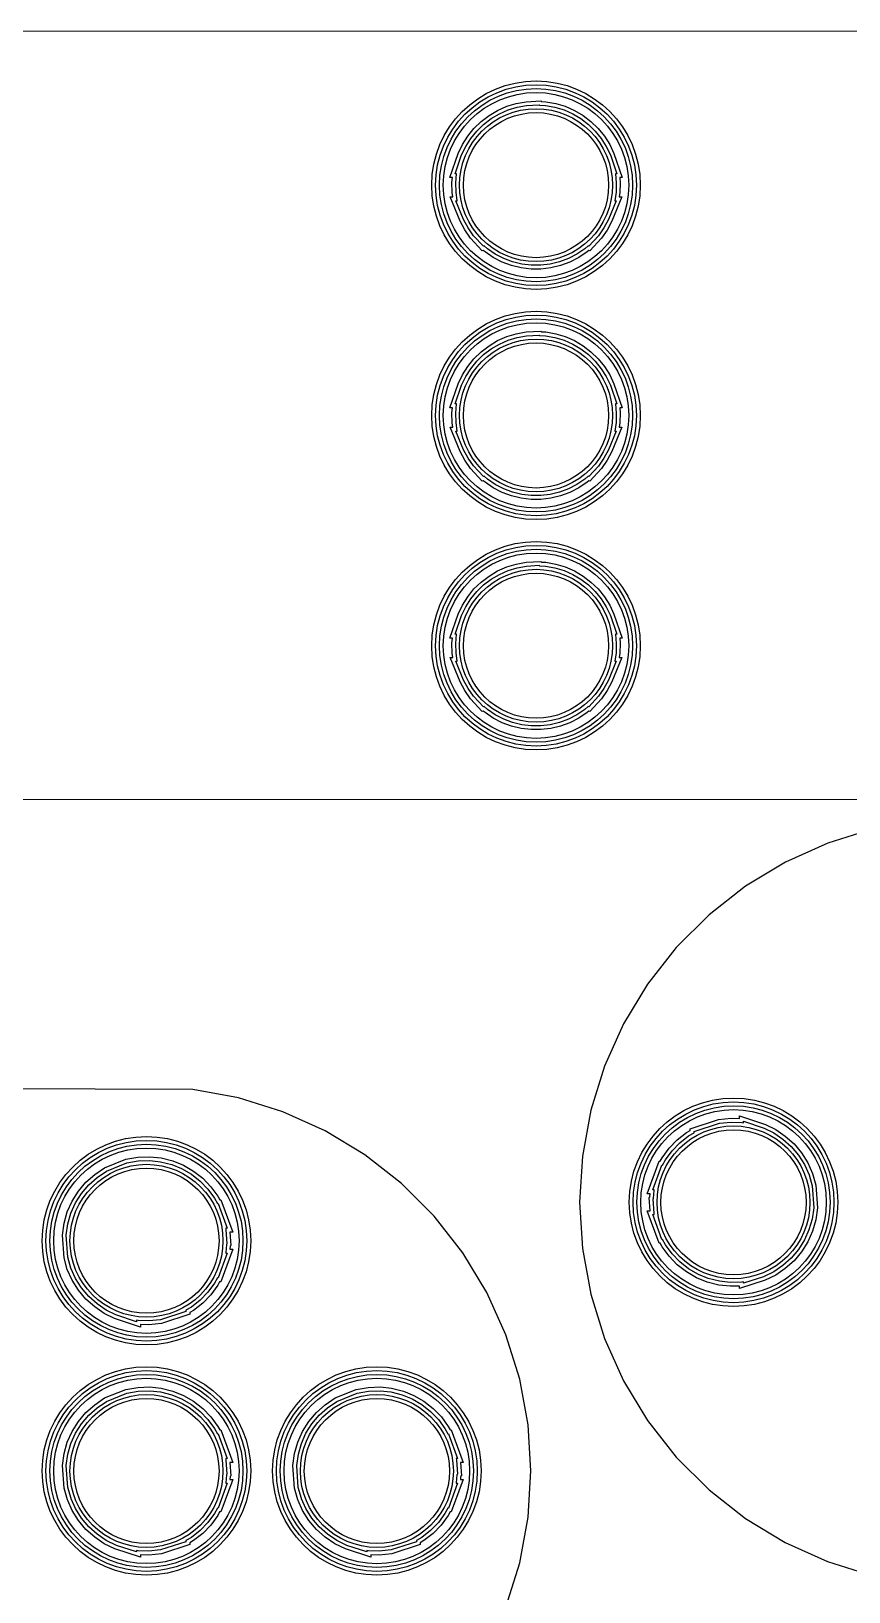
# Model space of a CAD drawing. Header units: millimetres. Extents: x -214 to 214, y -114 to 114.
# Drawn here: x -0.57 to 20.71, y 51.85 to 92.51 of the extents above; entities that cross this region are included whole.
import ezdxf

# ---------------------------------------------------------------- set-up
doc = ezdxf.new("R2010")
doc.units = ezdxf.units.MM
doc.layers.add('1', color=7, linetype='CONTINUOUS')

msp = doc.modelspace()

# ---------------------------------------------------------------- linework, layer by layer
at = {"layer": '1', "color": 0}
for p, q in [((32.573, 92.51), (-27.704, 92.497)), ((-27.428, 72.49), (32.85, 72.502)), ((21.32, 71.718), (20.166, 71.358)), ((20.166, 71.358), (19.064, 70.863)), ((19.064, 70.863), (18.03, 70.237)), ((18.03, 70.237), (17.078, 69.492)), ((17.078, 69.492), (16.223, 68.637)), ((16.223, 68.637), (15.478, 67.686)), ((15.478, 67.686), (14.852, 66.651)), ((14.852, 66.651), (14.356, 65.549)), ((14.356, 65.549), (13.996, 64.395)), ((3.636, 64.936), (-13.573, 65.009)), ((4.825, 64.718), (3.636, 64.936)), ((5.979, 64.358), (4.825, 64.718)), ((7.081, 63.863), (5.979, 64.358)), ((13.996, 64.395), (13.778, 63.205)), ((8.115, 63.237), (7.081, 63.863)), ((9.067, 62.491), (8.115, 63.237)), ((13.778, 63.205), (13.705, 61.999)), ((9.922, 61.636), (9.067, 62.491)), ((13.705, 61.999), (13.778, 60.793)), ((10.666, 60.685), (9.922, 61.636)), ((11.292, 59.65), (10.666, 60.685)), ((13.778, 60.793), (13.996, 59.604)), ((11.788, 58.548), (11.292, 59.65)), ((13.996, 59.604), (14.356, 58.45)), ((12.148, 57.394), (11.788, 58.548)), ((14.356, 58.45), (14.852, 57.348)), ((12.366, 56.205), (12.148, 57.394)), ((14.852, 57.348), (15.478, 56.313)), ((12.439, 54.999), (12.366, 56.205)), ((15.478, 56.313), (16.222, 55.362)), ((16.222, 55.362), (17.077, 54.507)), ((12.366, 53.793), (12.439, 54.999)), ((17.077, 54.507), (18.029, 53.761)), ((12.148, 52.603), (12.366, 53.793)), ((18.029, 53.761), (19.063, 53.135)), ((19.063, 53.135), (20.165, 52.64)), ((11.788, 51.449), (12.148, 52.603)), ((20.165, 52.64), (21.319, 52.28))]:
    msp.add_line(p, q, dxfattribs=at)
at = {"layer": '1', "color": 1}
for p, q in [((12.059, 90.628), (12.314, 90.674)), ((12.314, 90.674), (12.696, 90.698)), ((12.696, 90.698), (12.713, 90.681)), ((12.713, 90.681), (12.831, 90.674)), ((12.831, 90.674), (13.086, 90.628)), ((11.142, 90.159), (11.348, 90.315)), ((11.348, 90.315), (11.572, 90.448)), ((11.404, 90.232), (11.618, 90.359)), ((11.572, 90.448), (11.81, 90.553)), ((11.618, 90.359), (11.844, 90.459)), ((11.81, 90.553), (12.059, 90.628)), ((11.844, 90.459), (12.082, 90.531)), ((12.082, 90.531), (12.326, 90.575)), ((12.326, 90.575), (12.657, 90.595)), ((12.657, 90.595), (12.667, 90.584)), ((12.667, 90.584), (12.819, 90.575)), ((12.819, 90.575), (13.063, 90.531)), ((13.063, 90.531), (13.301, 90.459)), ((13.086, 90.628), (13.335, 90.553)), ((13.301, 90.459), (13.527, 90.359)), ((13.335, 90.553), (13.573, 90.448)), ((13.527, 90.359), (13.741, 90.232)), ((13.573, 90.448), (13.797, 90.315)), ((13.797, 90.315), (14.003, 90.159)), ((10.793, 89.776), (10.956, 89.978)), ((10.874, 89.718), (11.03, 89.91)), ((10.956, 89.978), (11.142, 90.159)), ((11.03, 89.91), (11.207, 90.083)), ((11.207, 90.083), (11.404, 90.232)), ((13.741, 90.232), (13.938, 90.083)), ((13.938, 90.083), (14.115, 89.91)), ((14.003, 90.159), (14.189, 89.978)), ((14.115, 89.91), (14.271, 89.718)), ((14.189, 89.978), (14.352, 89.776)), ((10.543, 89.323), (10.655, 89.558)), ((10.635, 89.286), (10.743, 89.51)), ((10.655, 89.558), (10.793, 89.776)), ((10.743, 89.51), (10.874, 89.718)), ((14.271, 89.718), (14.402, 89.51)), ((14.352, 89.776), (14.49, 89.558)), ((14.402, 89.51), (14.51, 89.286)), ((14.49, 89.558), (14.602, 89.323)), ((10.33, 88.698), (10.543, 89.323)), ((10.47, 88.798), (10.635, 89.286)), ((14.51, 89.286), (14.675, 88.798)), ((14.602, 89.323), (14.815, 88.698)), ((10.395, 88.698), (10.33, 88.698)), ((10.383, 88.565), (10.395, 88.698)), ((10.504, 88.798), (10.47, 88.798)), ((10.483, 88.562), (10.504, 88.798)), ((14.675, 88.798), (14.641, 88.798)), ((14.641, 88.798), (14.662, 88.561)), ((14.815, 88.698), (14.75, 88.698)), ((14.75, 88.698), (14.762, 88.564)), ((10.391, 88.305), (10.383, 88.565)), ((10.407, 88.194), (10.391, 88.305)), ((10.49, 88.314), (10.483, 88.562)), ((10.523, 88.094), (10.49, 88.314)), ((14.655, 88.313), (14.622, 88.094)), ((14.662, 88.561), (14.655, 88.313)), ((14.754, 88.304), (14.738, 88.194)), ((14.762, 88.564), (14.754, 88.304)), ((10.595, 87.558), (10.337, 88.194)), ((10.337, 88.194), (10.407, 88.194)), ((10.685, 87.601), (10.485, 88.094)), ((10.485, 88.094), (10.523, 88.094)), ((14.66, 88.094), (14.46, 87.601)), ((14.808, 88.194), (14.55, 87.558)), ((14.622, 88.094), (14.66, 88.094)), ((14.738, 88.194), (14.808, 88.194)), ((10.72, 87.331), (10.595, 87.558)), ((10.804, 87.384), (10.685, 87.601)), ((14.46, 87.601), (14.339, 87.383)), ((14.55, 87.558), (14.424, 87.33)), ((10.87, 87.12), (10.72, 87.331)), ((10.948, 87.183), (10.804, 87.384)), ((11.173, 86.789), (10.87, 87.12)), ((11.201, 86.907), (10.948, 87.183)), ((14.196, 87.182), (13.944, 86.907)), ((14.274, 87.119), (13.972, 86.789)), ((14.339, 87.383), (14.196, 87.182)), ((14.424, 87.33), (14.274, 87.119)), ((11.198, 86.799), (11.173, 86.789)), ((11.245, 86.758), (11.198, 86.799)), ((11.218, 86.914), (11.201, 86.907)), ((11.306, 86.838), (11.218, 86.914)), ((11.458, 86.614), (11.245, 86.758)), ((11.509, 86.7), (11.306, 86.838)), ((11.691, 86.495), (11.458, 86.614)), ((11.731, 86.587), (11.509, 86.7)), ((13.636, 86.7), (13.414, 86.587)), ((13.687, 86.614), (13.454, 86.495)), ((13.839, 86.838), (13.636, 86.7)), ((13.9, 86.758), (13.687, 86.614)), ((13.927, 86.914), (13.839, 86.838)), ((13.947, 86.799), (13.9, 86.758)), ((13.944, 86.907), (13.927, 86.914)), ((13.972, 86.789), (13.947, 86.799)), ((11.932, 86.405), (11.691, 86.495)), ((11.961, 86.501), (11.731, 86.587)), ((12.185, 86.343), (11.932, 86.405)), ((12.203, 86.442), (11.961, 86.501)), ((12.444, 86.313), (12.185, 86.343)), ((12.449, 86.413), (12.203, 86.442)), ((12.701, 86.313), (12.444, 86.313)), ((12.696, 86.413), (12.449, 86.413)), ((12.942, 86.442), (12.696, 86.413)), ((12.96, 86.343), (12.701, 86.313)), ((13.184, 86.501), (12.942, 86.442)), ((13.213, 86.405), (12.96, 86.343)), ((13.414, 86.587), (13.184, 86.501)), ((13.454, 86.495), (13.213, 86.405)), ((11.81, 84.553), (12.059, 84.628)), ((12.059, 84.628), (12.314, 84.674)), ((12.082, 84.531), (12.326, 84.575)), ((12.314, 84.674), (12.696, 84.698)), ((12.326, 84.575), (12.657, 84.595)), ((12.657, 84.595), (12.667, 84.584)), ((12.667, 84.584), (12.819, 84.575)), ((12.696, 84.698), (12.713, 84.681)), ((12.713, 84.681), (12.831, 84.674)), ((12.819, 84.575), (13.063, 84.531)), ((12.831, 84.674), (13.086, 84.628)), ((13.086, 84.628), (13.335, 84.553)), ((11.142, 84.159), (11.348, 84.315)), ((11.207, 84.083), (11.404, 84.232)), ((11.348, 84.315), (11.572, 84.448)), ((11.404, 84.232), (11.618, 84.359)), ((11.572, 84.448), (11.81, 84.553)), ((11.618, 84.359), (11.844, 84.459)), ((11.844, 84.459), (12.082, 84.531)), ((13.063, 84.531), (13.301, 84.459)), ((13.301, 84.459), (13.527, 84.359)), ((13.335, 84.553), (13.573, 84.448)), ((13.527, 84.359), (13.741, 84.232)), ((13.573, 84.448), (13.797, 84.315)), ((13.741, 84.232), (13.938, 84.083)), ((13.797, 84.315), (14.003, 84.159)), ((10.655, 83.558), (10.793, 83.776)), ((10.793, 83.776), (10.956, 83.978)), ((10.874, 83.718), (11.03, 83.91)), ((10.956, 83.978), (11.142, 84.159)), ((11.03, 83.91), (11.207, 84.083)), ((13.938, 84.083), (14.115, 83.91)), ((14.003, 84.159), (14.189, 83.978)), ((14.115, 83.91), (14.271, 83.718)), ((14.189, 83.978), (14.352, 83.776)), ((14.352, 83.776), (14.49, 83.558)), ((10.543, 83.323), (10.655, 83.558)), ((10.635, 83.286), (10.743, 83.51)), ((10.743, 83.51), (10.874, 83.718)), ((14.271, 83.718), (14.402, 83.51)), ((14.402, 83.51), (14.51, 83.286)), ((14.49, 83.558), (14.602, 83.323)), ((10.33, 82.698), (10.543, 83.323)), ((10.47, 82.798), (10.635, 83.286)), ((14.51, 83.286), (14.675, 82.798)), ((14.602, 83.323), (14.815, 82.698)), ((10.395, 82.698), (10.33, 82.698)), ((10.383, 82.565), (10.395, 82.698)), ((10.391, 82.305), (10.383, 82.565)), ((10.504, 82.798), (10.47, 82.798)), ((10.483, 82.562), (10.504, 82.798)), ((10.49, 82.314), (10.483, 82.562)), ((14.675, 82.798), (14.641, 82.798)), ((14.641, 82.798), (14.662, 82.561)), ((14.662, 82.561), (14.655, 82.313)), ((14.815, 82.698), (14.75, 82.698)), ((14.75, 82.698), (14.762, 82.564)), ((14.762, 82.564), (14.754, 82.304)), ((10.595, 81.558), (10.337, 82.194)), ((10.337, 82.194), (10.407, 82.194)), ((10.407, 82.194), (10.391, 82.305)), ((10.523, 82.094), (10.49, 82.314)), ((14.808, 82.194), (14.55, 81.558)), ((14.655, 82.313), (14.622, 82.094)), ((14.754, 82.304), (14.738, 82.194)), ((14.738, 82.194), (14.808, 82.194)), ((10.685, 81.601), (10.485, 82.094)), ((10.485, 82.094), (10.523, 82.094)), ((14.66, 82.094), (14.46, 81.601)), ((14.622, 82.094), (14.66, 82.094)), ((10.72, 81.331), (10.595, 81.558)), ((10.804, 81.384), (10.685, 81.601)), ((10.87, 81.12), (10.72, 81.331)), ((10.948, 81.183), (10.804, 81.384)), ((14.339, 81.383), (14.196, 81.182)), ((14.424, 81.33), (14.274, 81.119)), ((14.46, 81.601), (14.339, 81.383)), ((14.55, 81.558), (14.424, 81.33)), ((11.173, 80.789), (10.87, 81.12)), ((11.201, 80.907), (10.948, 81.183)), ((11.218, 80.914), (11.201, 80.907)), ((11.306, 80.838), (11.218, 80.914)), ((13.927, 80.914), (13.839, 80.838)), ((13.944, 80.907), (13.927, 80.914)), ((14.196, 81.182), (13.944, 80.907)), ((14.274, 81.119), (13.972, 80.789)), ((11.198, 80.799), (11.173, 80.789)), ((11.245, 80.758), (11.198, 80.799)), ((11.458, 80.614), (11.245, 80.758)), ((11.509, 80.7), (11.306, 80.838)), ((11.691, 80.495), (11.458, 80.614)), ((11.731, 80.587), (11.509, 80.7)), ((11.961, 80.501), (11.731, 80.587)), ((13.414, 80.587), (13.184, 80.501)), ((13.636, 80.7), (13.414, 80.587)), ((13.687, 80.614), (13.454, 80.495)), ((13.839, 80.838), (13.636, 80.7)), ((13.9, 80.758), (13.687, 80.614)), ((13.947, 80.799), (13.9, 80.758)), ((13.972, 80.789), (13.947, 80.799)), ((11.932, 80.405), (11.691, 80.495)), ((12.185, 80.343), (11.932, 80.405)), ((12.203, 80.442), (11.961, 80.501)), ((12.444, 80.313), (12.185, 80.343)), ((12.449, 80.413), (12.203, 80.442)), ((12.701, 80.313), (12.444, 80.313)), ((12.696, 80.413), (12.449, 80.413)), ((12.942, 80.442), (12.696, 80.413)), ((12.96, 80.343), (12.701, 80.313)), ((13.184, 80.501), (12.942, 80.442)), ((13.213, 80.405), (12.96, 80.343)), ((13.454, 80.495), (13.213, 80.405)), ((11.572, 78.448), (11.81, 78.553)), ((11.81, 78.553), (12.059, 78.628)), ((11.844, 78.459), (12.082, 78.531)), ((12.059, 78.628), (12.314, 78.674)), ((12.082, 78.531), (12.326, 78.575)), ((12.314, 78.674), (12.696, 78.698)), ((12.326, 78.575), (12.657, 78.595)), ((12.657, 78.595), (12.667, 78.584)), ((12.667, 78.584), (12.819, 78.575)), ((12.696, 78.698), (12.713, 78.681)), ((12.713, 78.681), (12.831, 78.674)), ((12.819, 78.575), (13.063, 78.531)), ((12.831, 78.674), (13.086, 78.628)), ((13.063, 78.531), (13.301, 78.459)), ((13.086, 78.628), (13.335, 78.553)), ((13.335, 78.553), (13.573, 78.448)), ((10.956, 77.978), (11.142, 78.159)), ((11.03, 77.91), (11.207, 78.083)), ((11.142, 78.159), (11.348, 78.315)), ((11.207, 78.083), (11.404, 78.232)), ((11.348, 78.315), (11.572, 78.448)), ((11.404, 78.232), (11.618, 78.359)), ((11.618, 78.359), (11.844, 78.459)), ((13.301, 78.459), (13.527, 78.359)), ((13.527, 78.359), (13.741, 78.232)), ((13.573, 78.448), (13.797, 78.315)), ((13.741, 78.232), (13.938, 78.083)), ((13.797, 78.315), (14.003, 78.159)), ((13.938, 78.083), (14.115, 77.91)), ((14.003, 78.159), (14.189, 77.978)), ((10.655, 77.558), (10.793, 77.776)), ((10.743, 77.51), (10.874, 77.718)), ((10.793, 77.776), (10.956, 77.978)), ((10.874, 77.718), (11.03, 77.91)), ((14.115, 77.91), (14.271, 77.718)), ((14.189, 77.978), (14.352, 77.776)), ((14.271, 77.718), (14.402, 77.51)), ((14.352, 77.776), (14.49, 77.558)), ((10.33, 76.698), (10.543, 77.323)), ((10.47, 76.798), (10.635, 77.286)), ((10.543, 77.323), (10.655, 77.558)), ((10.635, 77.286), (10.743, 77.51)), ((14.402, 77.51), (14.51, 77.286)), ((14.49, 77.558), (14.602, 77.323)), ((14.51, 77.286), (14.675, 76.798)), ((14.602, 77.323), (14.815, 76.698)), ((10.395, 76.698), (10.33, 76.698)), ((10.383, 76.565), (10.395, 76.698)), ((10.391, 76.305), (10.383, 76.565)), ((10.504, 76.798), (10.47, 76.798)), ((10.483, 76.562), (10.504, 76.798)), ((10.49, 76.314), (10.483, 76.562)), ((14.675, 76.798), (14.641, 76.798)), ((14.641, 76.798), (14.662, 76.561)), ((14.662, 76.561), (14.655, 76.313)), ((14.815, 76.698), (14.75, 76.698)), ((14.75, 76.698), (14.762, 76.564)), ((14.762, 76.564), (14.754, 76.304)), ((10.595, 75.558), (10.337, 76.194)), ((10.337, 76.194), (10.407, 76.194)), ((10.407, 76.194), (10.391, 76.305)), ((10.685, 75.601), (10.485, 76.094)), ((10.485, 76.094), (10.523, 76.094)), ((10.523, 76.094), (10.49, 76.314)), ((14.66, 76.094), (14.46, 75.601)), ((14.808, 76.194), (14.55, 75.558)), ((14.655, 76.313), (14.622, 76.094)), ((14.622, 76.094), (14.66, 76.094)), ((14.754, 76.304), (14.738, 76.194)), ((14.738, 76.194), (14.808, 76.194)), ((10.72, 75.331), (10.595, 75.558)), ((10.804, 75.384), (10.685, 75.601)), ((10.87, 75.12), (10.72, 75.331)), ((10.948, 75.183), (10.804, 75.384)), ((14.339, 75.383), (14.196, 75.182)), ((14.424, 75.33), (14.274, 75.119)), ((14.46, 75.601), (14.339, 75.383)), ((14.55, 75.558), (14.424, 75.33)), ((11.173, 74.789), (10.87, 75.12)), ((11.201, 74.907), (10.948, 75.183)), ((11.218, 74.914), (11.201, 74.907)), ((11.306, 74.838), (11.218, 74.914)), ((11.509, 74.7), (11.306, 74.838)), ((13.839, 74.838), (13.636, 74.7)), ((13.927, 74.914), (13.839, 74.838)), ((13.944, 74.907), (13.927, 74.914)), ((14.196, 75.182), (13.944, 74.907)), ((14.274, 75.119), (13.972, 74.789)), ((11.198, 74.799), (11.173, 74.789)), ((11.245, 74.758), (11.198, 74.799)), ((11.458, 74.614), (11.245, 74.758)), ((11.691, 74.495), (11.458, 74.614)), ((11.731, 74.587), (11.509, 74.7)), ((11.932, 74.405), (11.691, 74.495)), ((11.961, 74.501), (11.731, 74.587)), ((12.203, 74.442), (11.961, 74.501)), ((12.449, 74.413), (12.203, 74.442)), ((12.696, 74.413), (12.449, 74.413)), ((12.942, 74.442), (12.696, 74.413)), ((13.184, 74.501), (12.942, 74.442)), ((13.414, 74.587), (13.184, 74.501)), ((13.454, 74.495), (13.213, 74.405)), ((13.636, 74.7), (13.414, 74.587)), ((13.687, 74.614), (13.454, 74.495)), ((13.9, 74.758), (13.687, 74.614)), ((13.947, 74.799), (13.9, 74.758)), ((13.972, 74.789), (13.947, 74.799)), ((12.185, 74.343), (11.932, 74.405)), ((12.444, 74.313), (12.185, 74.343)), ((12.701, 74.313), (12.444, 74.313)), ((12.96, 74.343), (12.701, 74.313)), ((13.213, 74.405), (12.96, 74.343)), ((17.873, 64.181), (17.873, 64.25)), ((17.873, 64.25), (18.549, 64.025)), ((16.49, 63.814), (16.587, 63.87)), ((16.587, 63.917), (17.324, 64.155)), ((16.587, 63.87), (16.587, 63.917)), ((16.687, 63.845), (17.345, 64.057)), ((16.687, 63.813), (16.687, 63.845)), ((17.324, 64.155), (17.653, 64.189)), ((17.345, 64.057), (17.657, 64.088)), ((17.653, 64.189), (17.873, 64.181)), ((17.657, 64.088), (17.933, 64.078)), ((17.933, 64.078), (17.973, 64.071)), ((17.973, 64.071), (17.973, 64.111)), ((17.973, 64.111), (18.511, 63.932)), ((18.511, 63.932), (18.762, 63.808)), ((18.549, 64.025), (18.812, 63.895)), ((18.812, 63.895), (19.063, 63.726)), ((16.037, 63.406), (16.249, 63.627)), ((16.113, 63.342), (16.316, 63.552)), ((16.249, 63.627), (16.49, 63.814)), ((16.316, 63.552), (16.546, 63.731)), ((16.546, 63.731), (16.687, 63.813)), ((18.762, 63.808), (19.001, 63.647)), ((19.001, 63.647), (19.219, 63.451)), ((19.063, 63.726), (19.291, 63.521)), ((19.219, 63.451), (19.406, 63.228)), ((19.291, 63.521), (19.487, 63.287)), ((1.341, 62.901), (1.888, 63.123)), ((1.389, 62.813), (1.915, 63.026)), ((1.888, 63.123), (2.201, 63.178)), ((1.915, 63.026), (2.212, 63.078)), ((2.201, 63.178), (2.519, 63.187)), ((2.212, 63.078), (2.515, 63.087)), ((2.515, 63.087), (2.792, 63.057)), ((2.519, 63.187), (2.81, 63.156)), ((2.792, 63.057), (3.089, 62.982)), ((2.81, 63.156), (3.12, 63.078)), ((3.12, 63.078), (3.39, 62.968)), ((15.469, 62.221), (15.778, 63.067)), ((15.778, 63.067), (15.808, 63.067)), ((15.808, 63.067), (15.857, 63.159)), ((15.857, 63.159), (16.037, 63.406)), ((15.869, 62.967), (15.942, 63.106)), ((15.942, 63.106), (16.113, 63.342)), ((19.406, 63.228), (19.561, 62.981)), ((19.487, 63.287), (19.649, 63.029)), ((19.649, 63.029), (19.775, 62.748)), ((0.853, 62.521), (1.081, 62.726)), ((0.925, 62.451), (1.143, 62.647)), ((1.081, 62.726), (1.341, 62.901)), ((1.143, 62.647), (1.389, 62.813)), ((3.089, 62.982), (3.345, 62.878)), ((3.345, 62.878), (3.598, 62.731)), ((3.39, 62.968), (3.654, 62.814)), ((3.598, 62.731), (3.828, 62.552)), ((3.654, 62.814), (3.895, 62.627)), ((3.895, 62.627), (4.107, 62.406)), ((15.612, 62.321), (15.848, 62.967)), ((15.848, 62.967), (15.869, 62.967)), ((19.561, 62.981), (19.68, 62.713)), ((19.68, 62.713), (19.762, 62.427)), ((19.775, 62.748), (19.861, 62.444)), ((0.495, 62.029), (0.657, 62.287)), ((0.583, 61.981), (0.738, 62.228)), ((0.657, 62.287), (0.853, 62.521)), ((0.738, 62.228), (0.925, 62.451)), ((3.828, 62.552), (4.031, 62.342)), ((4.031, 62.342), (4.202, 62.106)), ((4.107, 62.406), (4.287, 62.159)), ((15.541, 62.221), (15.469, 62.221)), ((15.535, 62.142), (15.541, 62.221)), ((15.652, 62.321), (15.612, 62.321)), ((15.633, 62.098), (15.648, 62.303)), ((15.648, 62.303), (15.652, 62.321)), ((19.762, 62.427), (19.802, 61.858)), ((19.861, 62.444), (19.902, 61.854)), ((0.369, 61.748), (0.495, 62.029)), ((0.464, 61.713), (0.583, 61.981)), ((4.202, 62.106), (4.275, 61.967)), ((4.275, 61.967), (4.296, 61.967)), ((4.287, 62.159), (4.336, 62.067)), ((4.296, 61.967), (4.532, 61.321)), ((4.336, 62.067), (4.366, 62.067)), ((4.366, 62.067), (4.675, 61.221)), ((15.516, 62.123), (15.535, 62.142)), ((15.54, 61.777), (15.516, 62.123)), ((15.619, 62.085), (15.633, 62.098)), ((15.645, 61.709), (15.619, 62.085)), ((19.802, 61.858), (19.76, 61.563)), ((19.902, 61.854), (19.858, 61.542)), ((0.242, 61.144), (0.286, 61.455)), ((0.286, 61.455), (0.369, 61.748)), ((0.342, 61.14), (0.384, 61.434)), ((0.384, 61.434), (0.464, 61.713)), ((15.778, 60.931), (15.469, 61.777)), ((15.469, 61.777), (15.54, 61.777)), ((15.848, 61.031), (15.612, 61.677)), ((15.612, 61.677), (15.652, 61.677)), ((15.652, 61.677), (15.645, 61.709)), ((19.76, 61.563), (19.679, 61.282)), ((19.858, 61.542), (19.774, 61.248)), ((0.283, 60.554), (0.242, 61.144)), ((0.382, 60.571), (0.342, 61.14)), ((4.532, 61.321), (4.492, 61.321)), ((4.492, 61.321), (4.499, 61.289)), ((4.499, 61.289), (4.525, 60.913)), ((4.675, 61.221), (4.604, 61.221)), ((4.604, 61.221), (4.628, 60.875)), ((15.869, 61.031), (15.848, 61.031)), ((15.942, 60.892), (15.869, 61.031)), ((19.561, 61.017), (19.406, 60.77)), ((19.679, 61.282), (19.561, 61.017)), ((19.774, 61.248), (19.649, 60.969)), ((4.532, 60.677), (4.296, 60.031)), ((4.675, 60.777), (4.366, 59.931)), ((4.496, 60.694), (4.492, 60.677)), ((4.492, 60.677), (4.532, 60.677)), ((4.511, 60.9), (4.496, 60.694)), ((4.525, 60.913), (4.511, 60.9)), ((4.609, 60.856), (4.603, 60.777)), ((4.603, 60.777), (4.675, 60.777)), ((4.628, 60.875), (4.609, 60.856)), ((15.808, 60.931), (15.778, 60.931)), ((15.857, 60.839), (15.808, 60.931)), ((16.037, 60.592), (15.857, 60.839)), ((16.113, 60.656), (15.942, 60.892)), ((16.249, 60.371), (16.037, 60.592)), ((16.316, 60.446), (16.113, 60.656)), ((19.406, 60.77), (19.218, 60.546)), ((19.487, 60.711), (19.29, 60.476)), ((19.649, 60.969), (19.487, 60.711)), ((0.369, 60.25), (0.283, 60.554)), ((0.495, 59.969), (0.369, 60.25)), ((0.464, 60.285), (0.382, 60.571)), ((0.583, 60.017), (0.464, 60.285)), ((16.49, 60.184), (16.249, 60.371)), ((16.546, 60.267), (16.316, 60.446)), ((16.754, 60.03), (16.49, 60.184)), ((16.799, 60.12), (16.546, 60.267)), ((18.761, 60.189), (18.499, 60.06)), ((19.001, 60.351), (18.761, 60.189)), ((19.063, 60.272), (18.812, 60.103)), ((19.218, 60.546), (19.001, 60.351)), ((19.29, 60.476), (19.063, 60.272)), ((0.657, 59.711), (0.495, 59.969)), ((0.738, 59.77), (0.583, 60.017)), ((0.925, 59.547), (0.738, 59.77)), ((4.201, 59.891), (4.03, 59.655)), ((4.286, 59.838), (4.106, 59.591)), ((4.276, 60.031), (4.201, 59.891)), ((4.296, 60.031), (4.276, 60.031)), ((4.335, 59.931), (4.286, 59.838)), ((4.366, 59.931), (4.335, 59.931)), ((17.024, 59.92), (16.754, 60.03)), ((17.055, 60.016), (16.799, 60.12)), ((17.334, 59.842), (17.024, 59.92)), ((17.352, 59.941), (17.055, 60.016)), ((17.625, 59.811), (17.334, 59.842)), ((17.629, 59.911), (17.352, 59.941)), ((17.873, 59.818), (17.625, 59.811)), ((17.932, 59.92), (17.629, 59.911)), ((18.536, 59.967), (17.873, 59.75)), ((17.873, 59.75), (17.873, 59.818)), ((17.973, 59.927), (17.932, 59.92)), ((18.499, 60.06), (17.973, 59.888)), ((17.973, 59.888), (17.973, 59.927)), ((18.812, 60.103), (18.536, 59.967)), ((0.853, 59.477), (0.657, 59.711)), ((1.081, 59.272), (0.853, 59.477)), ((1.143, 59.351), (0.925, 59.547)), ((3.827, 59.445), (3.598, 59.267)), ((3.894, 59.37), (3.654, 59.184)), ((4.03, 59.655), (3.827, 59.445)), ((4.106, 59.591), (3.894, 59.37)), ((1.332, 59.103), (1.081, 59.272)), ((1.382, 59.19), (1.143, 59.351)), ((1.595, 58.973), (1.332, 59.103)), ((1.633, 59.066), (1.382, 59.19)), ((2.271, 58.748), (1.595, 58.973)), ((2.171, 58.887), (1.633, 59.066)), ((3.457, 59.153), (2.799, 58.941)), ((3.557, 59.081), (2.82, 58.843)), ((3.598, 59.267), (3.457, 59.185)), ((3.457, 59.185), (3.457, 59.153)), ((3.654, 59.184), (3.557, 59.128)), ((3.557, 59.128), (3.557, 59.081)), ((2.211, 58.92), (2.171, 58.927)), ((2.171, 58.927), (2.171, 58.887)), ((2.487, 58.91), (2.211, 58.92)), ((2.491, 58.809), (2.271, 58.817)), ((2.271, 58.817), (2.271, 58.748)), ((2.799, 58.941), (2.487, 58.91)), ((2.82, 58.843), (2.491, 58.809)), ((1.341, 56.901), (1.888, 57.123)), ((1.389, 56.813), (1.915, 57.026)), ((1.888, 57.123), (2.201, 57.178)), ((1.915, 57.026), (2.212, 57.078)), ((2.201, 57.178), (2.519, 57.187)), ((2.212, 57.078), (2.515, 57.087)), ((2.515, 57.087), (2.792, 57.057)), ((2.519, 57.187), (2.81, 57.156)), ((2.792, 57.057), (3.089, 56.982)), ((2.81, 57.156), (3.12, 57.078)), ((3.089, 56.982), (3.345, 56.878)), ((3.12, 57.078), (3.39, 56.968)), ((3.39, 56.968), (3.654, 56.814)), ((7.341, 56.901), (7.888, 57.123)), ((7.389, 56.813), (7.915, 57.026)), ((7.888, 57.123), (8.201, 57.178)), ((7.915, 57.026), (8.212, 57.078)), ((8.201, 57.178), (8.519, 57.187)), ((8.212, 57.078), (8.515, 57.087)), ((8.515, 57.087), (8.792, 57.057)), ((8.519, 57.187), (8.81, 57.156)), ((8.792, 57.057), (9.089, 56.982)), ((8.81, 57.156), (9.12, 57.078)), ((9.089, 56.982), (9.345, 56.878)), ((9.12, 57.078), (9.39, 56.968)), ((9.39, 56.968), (9.654, 56.814)), ((0.657, 56.287), (0.853, 56.521)), ((0.853, 56.521), (1.081, 56.726)), ((0.925, 56.451), (1.143, 56.647)), ((1.081, 56.726), (1.341, 56.901)), ((1.143, 56.647), (1.389, 56.813)), ((3.345, 56.878), (3.598, 56.731)), ((3.598, 56.731), (3.828, 56.552)), ((3.654, 56.814), (3.895, 56.627)), ((3.828, 56.552), (4.031, 56.342)), ((3.895, 56.627), (4.107, 56.406)), ((6.657, 56.287), (6.853, 56.521)), ((6.853, 56.521), (7.081, 56.726)), ((6.925, 56.451), (7.143, 56.647)), ((7.081, 56.726), (7.341, 56.901)), ((7.143, 56.647), (7.389, 56.813)), ((9.345, 56.878), (9.598, 56.731)), ((9.598, 56.731), (9.828, 56.552)), ((9.654, 56.814), (9.895, 56.627)), ((9.828, 56.552), (10.031, 56.342)), ((9.895, 56.627), (10.107, 56.406)), ((0.495, 56.029), (0.657, 56.287)), ((0.583, 55.981), (0.738, 56.228)), ((0.738, 56.228), (0.925, 56.451)), ((4.031, 56.342), (4.202, 56.106)), ((4.107, 56.406), (4.287, 56.159)), ((4.287, 56.159), (4.336, 56.067)), ((6.495, 56.029), (6.657, 56.287)), ((6.583, 55.981), (6.738, 56.228)), ((6.738, 56.228), (6.925, 56.451)), ((10.031, 56.342), (10.202, 56.106)), ((10.107, 56.406), (10.287, 56.159)), ((10.287, 56.159), (10.336, 56.067)), ((0.286, 55.455), (0.369, 55.748)), ((0.369, 55.748), (0.495, 56.029)), ((0.384, 55.434), (0.464, 55.713)), ((0.464, 55.713), (0.583, 55.981)), ((4.202, 56.106), (4.275, 55.967)), ((4.275, 55.967), (4.296, 55.967)), ((4.296, 55.967), (4.532, 55.321)), ((4.336, 56.067), (4.366, 56.067)), ((4.366, 56.067), (4.675, 55.221)), ((6.286, 55.455), (6.369, 55.748)), ((6.369, 55.748), (6.495, 56.029)), ((6.384, 55.434), (6.464, 55.713)), ((6.464, 55.713), (6.583, 55.981)), ((10.202, 56.106), (10.275, 55.967)), ((10.275, 55.967), (10.296, 55.967)), ((10.296, 55.967), (10.532, 55.321)), ((10.336, 56.067), (10.366, 56.067)), ((10.366, 56.067), (10.675, 55.221)), ((0.242, 55.144), (0.286, 55.455)), ((0.342, 55.14), (0.384, 55.434)), ((4.532, 55.321), (4.492, 55.321)), ((4.492, 55.321), (4.499, 55.289)), ((6.242, 55.144), (6.286, 55.455)), ((6.342, 55.14), (6.384, 55.434)), ((10.532, 55.321), (10.492, 55.321)), ((10.492, 55.321), (10.499, 55.289)), ((0.283, 54.554), (0.242, 55.144)), ((0.382, 54.571), (0.342, 55.14)), ((4.511, 54.9), (4.496, 54.694)), ((4.499, 55.289), (4.525, 54.913)), ((4.525, 54.913), (4.511, 54.9)), ((4.675, 55.221), (4.604, 55.221)), ((4.604, 55.221), (4.628, 54.875)), ((6.283, 54.554), (6.242, 55.144)), ((6.382, 54.571), (6.342, 55.14)), ((10.511, 54.9), (10.496, 54.694)), ((10.499, 55.289), (10.525, 54.913)), ((10.525, 54.913), (10.511, 54.9)), ((10.675, 55.221), (10.604, 55.221)), ((10.604, 55.221), (10.628, 54.875)), ((0.371, 54.244), (0.283, 54.554)), ((0.465, 54.28), (0.382, 54.571)), ((4.532, 54.677), (4.296, 54.031)), ((4.675, 54.777), (4.366, 53.931)), ((4.496, 54.694), (4.492, 54.677)), ((4.492, 54.677), (4.532, 54.677)), ((4.609, 54.856), (4.603, 54.777)), ((4.603, 54.777), (4.675, 54.777)), ((4.628, 54.875), (4.609, 54.856)), ((6.371, 54.244), (6.283, 54.554)), ((6.465, 54.28), (6.382, 54.571)), ((10.532, 54.677), (10.296, 54.031)), ((10.675, 54.777), (10.366, 53.931)), ((10.496, 54.694), (10.492, 54.677)), ((10.492, 54.677), (10.532, 54.677)), ((10.609, 54.856), (10.603, 54.777)), ((10.603, 54.777), (10.675, 54.777)), ((10.628, 54.875), (10.609, 54.856)), ((0.38, 54.226), (0.371, 54.244)), ((0.495, 53.969), (0.38, 54.226)), ((0.47, 54.27), (0.465, 54.28)), ((0.583, 54.017), (0.47, 54.27)), ((6.38, 54.226), (6.371, 54.244)), ((6.495, 53.969), (6.38, 54.226)), ((6.47, 54.27), (6.465, 54.28)), ((6.583, 54.017), (6.47, 54.27)), ((0.657, 53.711), (0.495, 53.969)), ((0.738, 53.77), (0.583, 54.017)), ((0.853, 53.477), (0.657, 53.711)), ((0.925, 53.547), (0.738, 53.77)), ((4.201, 53.891), (4.03, 53.655)), ((4.286, 53.838), (4.106, 53.591)), ((4.276, 54.031), (4.201, 53.891)), ((4.296, 54.031), (4.276, 54.031)), ((4.335, 53.931), (4.286, 53.838)), ((4.366, 53.931), (4.335, 53.931)), ((6.657, 53.711), (6.495, 53.969)), ((6.738, 53.77), (6.583, 54.017)), ((6.853, 53.477), (6.657, 53.711)), ((6.925, 53.547), (6.738, 53.77)), ((10.201, 53.891), (10.03, 53.655)), ((10.286, 53.838), (10.106, 53.591)), ((10.276, 54.031), (10.201, 53.891)), ((10.296, 54.031), (10.276, 54.031)), ((10.335, 53.931), (10.286, 53.838)), ((10.366, 53.931), (10.335, 53.931)), ((1.081, 53.272), (0.853, 53.477)), ((1.143, 53.351), (0.925, 53.547)), ((1.332, 53.103), (1.081, 53.272)), ((1.383, 53.189), (1.143, 53.351)), ((3.598, 53.267), (3.457, 53.185)), ((3.827, 53.445), (3.598, 53.267)), ((3.894, 53.37), (3.654, 53.184)), ((4.03, 53.655), (3.827, 53.445)), ((4.106, 53.591), (3.894, 53.37)), ((7.081, 53.272), (6.853, 53.477)), ((7.143, 53.351), (6.925, 53.547)), ((7.332, 53.103), (7.081, 53.272)), ((7.383, 53.189), (7.143, 53.351)), ((9.598, 53.267), (9.457, 53.185)), ((9.827, 53.445), (9.598, 53.267)), ((9.894, 53.37), (9.654, 53.184)), ((10.03, 53.655), (9.827, 53.445)), ((10.106, 53.591), (9.894, 53.37)), ((1.608, 52.967), (1.332, 53.103)), ((1.645, 53.06), (1.383, 53.189)), ((2.271, 52.75), (1.608, 52.967)), ((2.171, 52.888), (1.645, 53.06)), ((2.211, 52.92), (2.171, 52.927)), ((2.171, 52.927), (2.171, 52.888)), ((2.487, 52.91), (2.211, 52.92)), ((2.799, 52.941), (2.487, 52.91)), ((3.457, 53.153), (2.799, 52.941)), ((3.557, 53.081), (2.82, 52.843)), ((3.457, 53.185), (3.457, 53.153)), ((3.654, 53.184), (3.557, 53.128)), ((3.557, 53.128), (3.557, 53.081)), ((7.608, 52.967), (7.332, 53.103)), ((7.645, 53.06), (7.383, 53.189)), ((8.271, 52.75), (7.608, 52.967)), ((8.171, 52.888), (7.645, 53.06)), ((8.211, 52.92), (8.171, 52.927)), ((8.171, 52.927), (8.171, 52.888)), ((8.487, 52.91), (8.211, 52.92)), ((8.799, 52.941), (8.487, 52.91)), ((9.457, 53.153), (8.799, 52.941)), ((9.557, 53.081), (8.82, 52.843)), ((9.457, 53.185), (9.457, 53.153)), ((9.654, 53.184), (9.557, 53.128)), ((9.557, 53.128), (9.557, 53.081)), ((2.491, 52.809), (2.271, 52.817)), ((2.271, 52.817), (2.271, 52.75)), ((2.82, 52.843), (2.491, 52.809)), ((8.491, 52.809), (8.271, 52.817)), ((8.271, 52.817), (8.271, 52.75)), ((8.82, 52.843), (8.491, 52.809))]:
    msp.add_line(p, q, dxfattribs=at)
for centre, radius in [((12.572, 88.499), 2.715), ((12.572, 88.499), 2.615), ((12.572, 88.499), 2.515), ((12.572, 88.499), 2.414), ((12.572, 88.499), 1.991), ((12.572, 88.499), 1.89), ((12.572, 82.499), 2.715), ((12.572, 82.499), 2.615), ((12.572, 82.499), 2.515), ((12.572, 82.499), 2.414), ((12.572, 82.499), 1.991), ((12.572, 82.499), 1.89), ((12.572, 76.499), 2.715), ((12.572, 76.499), 2.615), ((12.572, 76.499), 2.515), ((12.572, 76.499), 2.414), ((12.572, 76.499), 1.991), ((12.572, 76.499), 1.89), ((17.715, 61.999), 2.715), ((17.715, 61.999), 2.615), ((17.715, 61.999), 2.514), ((17.715, 61.999), 2.415), ((17.714, 61.998), 1.991), ((17.714, 61.998), 1.89), ((2.428, 60.998), 2.715), ((2.428, 60.998), 2.615), ((2.428, 60.998), 2.514), ((2.428, 60.998), 2.414), ((2.429, 60.998), 1.991), ((2.429, 60.998), 1.89), ((2.428, 54.999), 2.715), ((2.428, 54.999), 2.615), ((2.428, 54.999), 2.514), ((2.428, 54.999), 2.414), ((8.428, 54.999), 2.715), ((8.428, 54.999), 2.615), ((8.428, 54.999), 2.514), ((8.428, 54.999), 2.415), ((2.429, 54.998), 1.991), ((8.429, 54.998), 1.991), ((2.429, 54.998), 1.89), ((8.429, 54.998), 1.89)]:
    msp.add_circle(centre, radius, dxfattribs=at)
at = {"layer": '1', "color": 0}
for centre in [(12.572, 88.499), (12.572, 82.499), (12.572, 76.499), (17.714, 61.998), (2.429, 60.998), (2.429, 54.998), (8.429, 54.998)]:
    msp.add_circle(centre, 1.89, dxfattribs=at)

doc.saveas('drawing.dxf')
